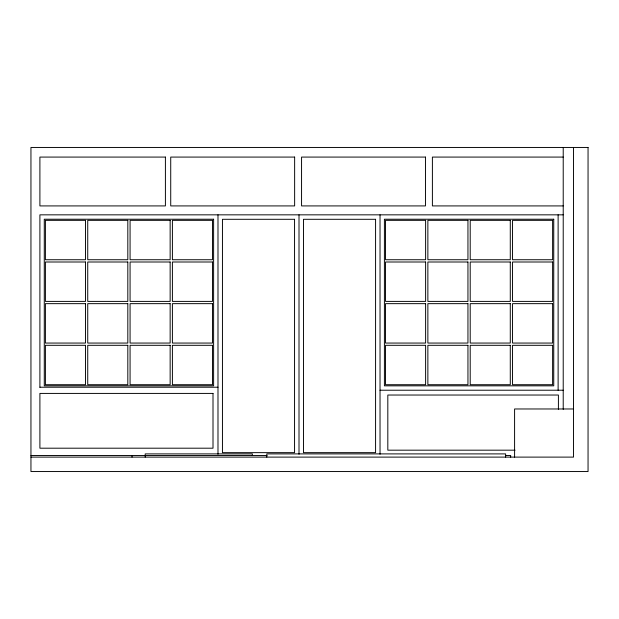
<?xml version="1.0" encoding="UTF-8"?>
<svg xmlns="http://www.w3.org/2000/svg" width="619" height="619" viewBox="0 0 619 619"><rect width="100%" height="100%" fill="white"/><g stroke="black" fill="none" stroke-linecap="round" stroke-linejoin="round"><path stroke-width="0.93" d="M563.22 157.079L432.395 157.079L432.395 205.918L563.22 205.918M563.22 214.839L39.902 214.839L39.902 387.324M39.902 387.223L217.989 387.223M380.035 390.218L563.22 390.218M573.527 408.973L514.59 408.973L514.59 457.108M515.039 450.175L387.819 450.175L387.819 395.03L558.408 395.03L558.408 409.291M30.95 455.499L267.021 455.499M505.831 455.499L510.667 455.499L510.667 457.108M30.95 457.108L573.527 457.108L573.527 147.454M563.22 147.454L563.22 409.352M558.121 214.839L558.121 390.218M505.622 457.108L505.622 453.897L266.797 453.897L266.797 457.108M380.035 214.839L380.035 454.238M299.008 214.839L299.008 454.207M252.359 455.499L252.359 453.897L145.202 453.897L145.202 457.108M217.989 214.839L217.989 454.238M132.025 455.499L132.025 457.108M588.05 147.454L30.95 147.454L30.95 471.546L588.05 471.546L588.05 147.454M165.405 157.079L39.902 157.079L39.902 205.918L165.405 205.918L165.405 157.079M294.636 157.079L170.728 157.079L170.728 205.918L294.636 205.918L294.636 157.079M425.462 157.079L301.561 157.079L301.561 205.918L425.462 205.918L425.462 157.079M213.617 219.219L44.274 219.219L44.274 385.838L213.617 385.838L213.617 219.219M553.75 219.219L384.407 219.219L384.407 385.838L553.75 385.838L553.75 219.219M294.559 219.296L222.445 219.296L222.445 452.651L294.559 452.651L294.559 219.296M375.578 219.296L303.465 219.296L303.465 452.651L375.578 452.651L375.578 219.296M85.484 220.341L45.404 220.341L45.404 259.74L85.484 259.74L85.484 220.341M127.816 220.341L87.736 220.341L87.736 259.74L127.816 259.74L127.816 220.341M170.148 220.341L130.075 220.341L130.075 259.74L170.148 259.74L170.148 220.341M212.487 220.341L172.407 220.341L172.407 259.74L212.487 259.74L212.487 220.341M425.617 220.341L385.536 220.341L385.536 259.74L425.617 259.74L425.617 220.341M467.949 220.341L427.868 220.341L427.868 259.74L467.949 259.74L467.949 220.341M510.28 220.341L470.208 220.341L470.208 259.74L510.28 259.74L510.28 220.341M552.62 220.341L512.54 220.341L512.54 259.74L552.62 259.74L552.62 220.341M85.484 261.999L45.404 261.999L45.404 301.399L85.484 301.399L85.484 261.999M127.816 261.999L87.736 261.999L87.736 301.399L127.816 301.399L127.816 261.999M170.148 261.999L130.075 261.999L130.075 301.399L170.148 301.399L170.148 261.999M212.487 261.999L172.407 261.999L172.407 301.399L212.487 301.399L212.487 261.999M425.617 261.999L385.536 261.999L385.536 301.399L425.617 301.399L425.617 261.999M467.949 261.999L427.868 261.999L427.868 301.399L467.949 301.399L467.949 261.999M510.28 261.999L470.208 261.999L470.208 301.399L510.28 301.399L510.28 261.999M552.62 261.999L512.54 261.999L512.54 301.399L552.62 301.399L552.62 261.999M85.484 303.658L45.404 303.658L45.404 343.058L85.484 343.058L85.484 303.658M127.816 303.658L87.736 303.658L87.736 343.058L127.816 343.058L127.816 303.658M170.148 303.658L130.075 303.658L130.075 343.058L170.148 343.058L170.148 303.658M212.487 303.658L172.407 303.658L172.407 343.058L212.487 343.058L212.487 303.658M425.617 303.658L385.536 303.658L385.536 343.058L425.617 343.058L425.617 303.658M467.949 303.658L427.868 303.658L427.868 343.058L467.949 343.058L467.949 303.658M510.28 303.658L470.208 303.658L470.208 343.058L510.28 343.058L510.28 303.658M552.62 303.658L512.54 303.658L512.54 343.058L552.62 343.058L552.62 303.658M85.484 345.309L45.404 345.309L45.404 384.709L85.484 384.709L85.484 345.309M127.816 345.309L87.736 345.309L87.736 384.709L127.816 384.709L127.816 345.309M170.148 345.309L130.075 345.309L130.075 384.709L170.148 384.709L170.148 345.309M212.487 345.309L172.407 345.309L172.407 384.709L212.487 384.709L212.487 345.309M425.617 345.309L385.536 345.309L385.536 384.709L425.617 384.709L425.617 345.309M467.949 345.309L427.868 345.309L427.868 384.709L467.949 384.709L467.949 345.309M510.28 345.309L470.208 345.309L470.208 384.709L510.28 384.709L510.28 345.309M552.62 345.309L512.54 345.309L512.54 384.709L552.62 384.709L552.62 345.309M213.006 393.413L39.902 393.413L39.902 448.195L213.006 448.195L213.006 393.413"/></g></svg>
